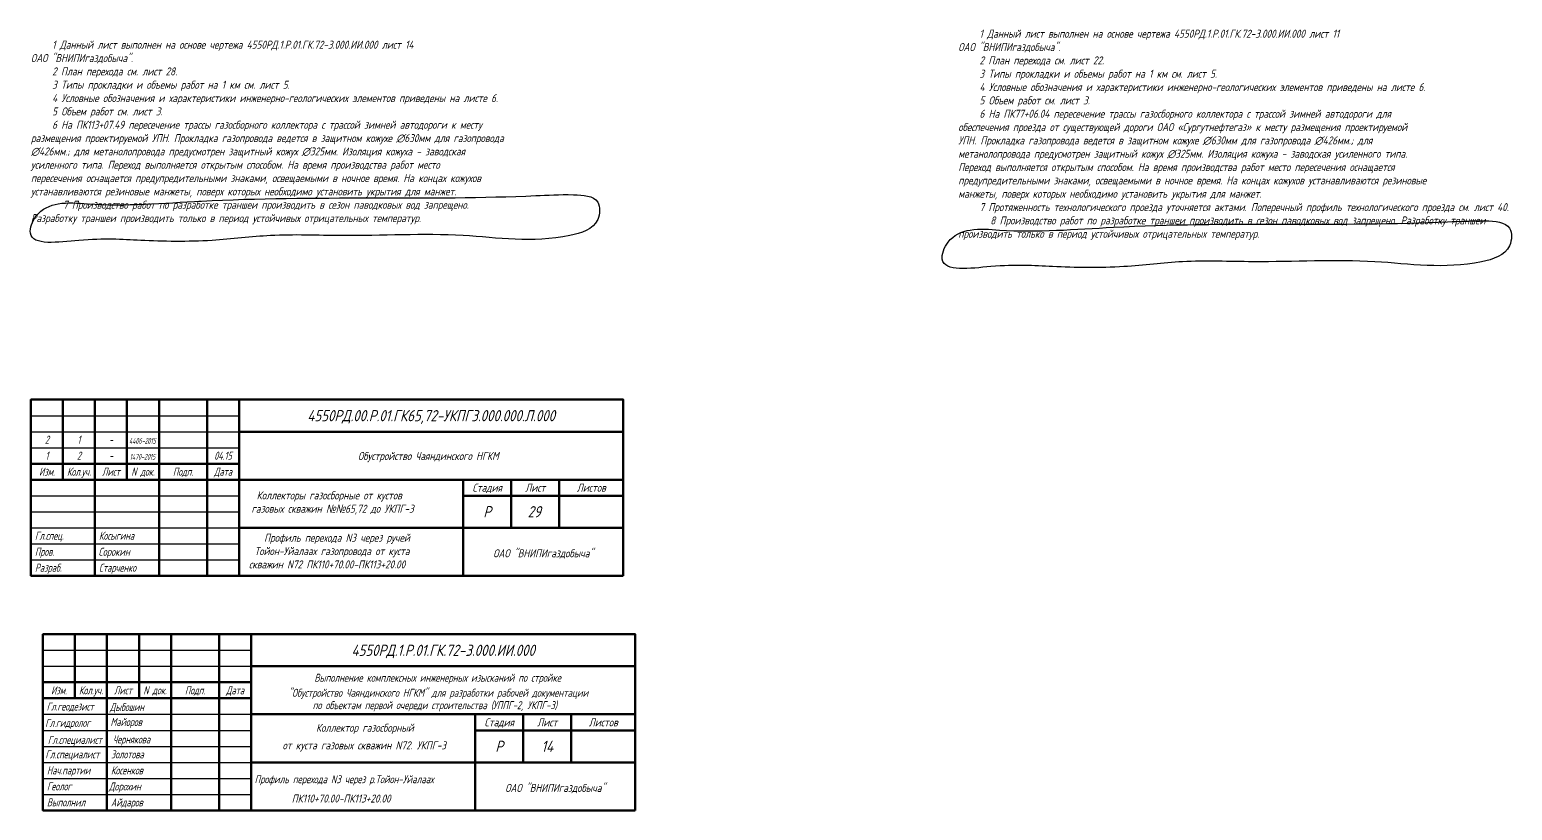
# Model space of a CAD drawing. Extents: x 32 to 1138, y -41 to 702.
# Drawn here: x 675.1 to 1138.1, y -41 to 202.9 of the extents above; entities that cross this region are included whole.
import ezdxf
from ezdxf.enums import TextEntityAlignment as Align

# ---------------------------------------------------------------- set-up
doc = ezdxf.new("R2010")
doc.units = 0
for name, color, linetype in [('изм.1', 232, 'Continuous'), ('ОМГ_текст', 1, 'Continuous'), ('ТХ-Л', 140, 'Continuous')]:
    doc.layers.add(name, color=color, linetype=linetype)
doc.layers.add('ИИ_ОФОРМЛЕНИЕ_025', color=7, linetype='Continuous', lineweight=25)
doc.styles.add('VNIPISIMPLEXCUR', font='simplex.shx', dxfattribs={"width": 0.8, "oblique": 15})

# ---------------------------------------------------------------- blocks, each defined once
blk = doc.blocks.new('ИИ01001')
at = {"color": 0, "linetype": 'Continuous', "lineweight": 50, "flags": 128}
blk.add_lwpolyline([(0, 0), (-185, 0), (-185, 55), (0, 55)], close=True, dxfattribs=at)
for points in [[(-175, 35), (-175, 55)], [(-165, 0), (-165, 55)], [(-155, 35), (-155, 55)], [(-145, 0), (-145, 55)], [(-130, 0), (-130, 55)], [(-120, 0), (-120, 55)], [(-120, 45), (0, 45)], [(-185, 40), (-120, 40)], [(-185, 35), (-120, 35)], [(-120, 30), (0, 30)], [(-50, 0), (-50, 30)], [(-35, 15), (-35, 30)], [(-20, 15), (-20, 30)], [(-50, 25), (0, 25)], [(-120, 15), (0, 15)]]:
    blk.add_lwpolyline(points, dxfattribs=at)
at = {"color": 0, "linetype": 'Continuous', "lineweight": 25, "flags": 128}
for points in [[(-185, 50), (-120, 50)], [(-185, 45), (-120, 45)], [(-185, 30), (-120, 30)], [(-185, 25), (-120, 25)], [(-185, 20), (-120, 20)], [(-185, 15), (-120, 15)], [(-185, 10), (-120, 10)], [(-185, 5), (-120, 5)]]:
    blk.add_lwpolyline(points, dxfattribs=at)
at = {"color": 0, "lineweight": 25, "style": 'VNIPISIMPLEXCUR', "oblique": 15}
for s, width, p in [('Изм.', 0.7, (-180, 36.25)), ('Кол.уч.', 0.7, (-170, 36.25)), ('Лист', 0.7, (-160, 36.25)), ('N док.', 0.7, (-150, 36.25)), ('Подп.', 0.7, (-137.5, 36.25)), ('Дата', 0.7, (-125, 36.25)), ('Стадия', 0.8, (-42.5, 26.25)), ('Лист', 0.8, (-27.5, 26.25)), ('Листов', 0.8, (-10, 26.25)), ('ОАО "ВНИПИгаздобыча"', 0.8, (-25, 5.75))]:
    blk.add_text(s, height=2.5, dxfattribs=dict(at, width=width)).set_placement(p, align=Align.CENTER)
at = {"color": 0, "lineweight": 25, "style": 'VNIPISIMPLEXCUR', "oblique": 15, "flags": 8}
for tag, width, p in [('А14_3', 0.7, (-180, 51.25)), ('А16_3', 0.7, (-160, 51.25)), ('А18_3', 0.7, (-137.5, 51.25)), ('А19_3', 0.5, (-125, 51.25)), ('А14_2', 0.7, (-180, 46.25)), ('А16_2', 0.7, (-160, 46.25)), ('А18_2', 0.7, (-137.5, 46.25)), ('А19_2', 0.5, (-125, 46.25)), ('А14_1', 0.7, (-180, 41.25)), ('А16_1', 0.7, (-160, 41.25)), ('А18_1', 0.7, (-137.5, 41.25)), ('А19_1', 0.5, (-125, 41.25)), ('А2_1', 0.8, (-60, 41.25)), ('А2_2', 0.8, (-60, 36.25)), ('А2_3', 0.8, (-60, 31.25)), ('А3_1', 0.8, (-85, 26.25)), ('А3_2', 0.8, (-85, 21.25)), ('А3_3', 0.8, (-85, 16.25)), ('А4_1', 0.8, (-85, 11.25)), ('А4_2', 0.8, (-85, 6.25)), ('А4_3', 0.8, (-85, 1.25))]:
    blk.add_attdef(tag, text='', height=2.5, dxfattribs=dict(at, width=width)).set_placement(p, align=Align.CENTER)
at = {"color": 0, "lineweight": 35, "style": 'VNIPISIMPLEXCUR', "oblique": 15, "width": 0.8, "flags": 8}
for tag, p in [('А1', (-60, 48.25)), ('А6', (-42.5, 18.25)), ('А7', (-27.5, 18.25)), ('А8', (-10, 18.25))]:
    blk.add_attdef(tag, text='', height=3.5, dxfattribs=at).set_placement(p, align=Align.CENTER)
at = {"color": 0, "lineweight": 25, "style": 'VNIPISIMPLEXCUR', "oblique": 15, "width": 0.7, "flags": 8}
for tag, p in [('А10_7', (-183.75, 31.25)), ('А11_7', (-163.75, 31.25)), ('А10_6', (-183.75, 26.25)), ('А11_6', (-163.75, 26.25)), ('А10_5', (-183.75, 21.25)), ('А11_5', (-163.75, 21.25)), ('А10_4', (-183.75, 16.25)), ('А11_4', (-163.75, 16.25)), ('А10_3', (-183.75, 11.25)), ('А11_3', (-163.75, 11.25)), ('А10_2', (-183.75, 6.25)), ('А11_2', (-163.75, 6.25)), ('А10_1', (-183.75, 1.25)), ('А11_1', (-163.75, 1.25))]:
    blk.add_attdef(tag, p, '', height=2.5, dxfattribs=at)

msp = doc.modelspace()

# ---------------------------------------------------------------- linework, layer by layer
at = {"layer": 'ИИ_ОФОРМЛЕНИЕ_025', "linetype": 'Continuous', "lineweight": 50, "flags": 128}
msp.add_lwpolyline([(860.485, 32.348), (675.485, 32.348), (675.485, 87.348), (860.485, 87.348)], close=True, dxfattribs=at)
for points in [[(685.485, 62.348), (685.485, 87.348)], [(695.485, 32.348), (695.485, 87.348)], [(705.485, 62.348), (705.485, 87.348)], [(715.485, 32.348), (715.485, 87.348)], [(730.485, 32.348), (730.485, 87.348)], [(740.485, 32.348), (740.485, 87.348)], [(740.485, 77.348), (860.485, 77.348)], [(675.485, 67.348), (740.485, 67.348)], [(675.485, 62.348), (740.485, 62.348)], [(740.485, 62.348), (860.485, 62.348)], [(810.485, 32.348), (810.485, 62.348)], [(825.485, 47.348), (825.485, 62.348)], [(840.485, 47.348), (840.485, 62.348)], [(810.485, 57.348), (860.485, 57.348)], [(740.485, 47.348), (860.485, 47.348)]]:
    msp.add_lwpolyline(points, dxfattribs=at)
at = {"layer": 'ИИ_ОФОРМЛЕНИЕ_025', "linetype": 'Continuous', "lineweight": 25, "flags": 128}
for points in [[(675.485, 82.348), (740.485, 82.348)], [(675.485, 77.348), (740.485, 77.348)], [(675.485, 72.348), (740.485, 72.348)], [(675.485, 62.348), (740.485, 62.348)], [(675.485, 57.348), (740.485, 57.348)], [(675.485, 52.348), (740.485, 52.348)], [(675.485, 47.348), (740.485, 47.348)], [(675.485, 42.348), (740.485, 42.348)], [(675.485, 37.348), (740.485, 37.348)]]:
    msp.add_lwpolyline(points, dxfattribs=at)
at = {"layer": 'ТХ-Л', "ltscale": 100}
for points in [[(693.19, 148.531), (690.127, 148.735), (684.42, 149.336), (677.002, 146.222), (672.918, 134.834), (694.337, 138.123), (709.878, 136.903), (730.964, 136.504), (751.49, 139.274), (777.694, 138.079), (809.267, 140.035), (835.06, 135.641), (853.067, 141.071), (853.502, 150.991), (842.949, 151.613), (804.501, 149.407), (751.303, 151.797), (705.085, 147.742), (693.19, 148.531)], [(977.98, 140.353), (974.917, 140.556), (969.21, 141.158), (961.793, 138.043), (957.708, 126.655), (979.127, 129.945), (994.668, 128.724), (1015.754, 128.326), (1036.28, 131.095), (1062.484, 129.9), (1094.058, 131.857), (1119.85, 127.463), (1137.857, 132.893), (1138.292, 142.812), (1127.74, 143.434), (1089.291, 141.228), (1036.094, 143.619), (989.875, 139.564), (977.98, 140.353)]]:
    msp.add_open_spline(points, degree=3, knots=[0, 0, 0, 0, 9.164528, 17.0280435, 22.7025941, 38.0199149, 57.3335913, 79.6011254, 97.9565528, 119.9968683, 158.0490414, 191.3855405, 201.4470574, 206.8719034, 214.7802313, 226.567868, 330.950776, 366.5472475, 366.5472475, 366.5472475, 366.5472475], dxfattribs=at)

# ---------------------------------------------------------------- block references
at = {"layer": 'ИИ_ОФОРМЛЕНИЕ_025'}
ref = msp.add_blockref('ИИ01001', (864.238, -40.959), dxfattribs=at)
ref.add_attrib('А1', '4550РД.1.Р.01.ГК.72-3.000.ИИ.000', dxfattribs={"layer": '0', "color": 0, "linetype": 'Continuous', "lineweight": 35, "height": 3.5, "style": 'VNIPISIMPLEXCUR', "oblique": 15, "width": 0.8, "flags": 8}).set_placement((804.238, 7.291), align=Align.CENTER)
ref.add_attrib('А2_1', 'Выполнение комплексных инженерных изысканий по стройке', dxfattribs={"layer": '0', "color": 0, "linetype": 'Continuous', "lineweight": 25, "height": 2.5, "style": 'VNIPISIMPLEXCUR', "oblique": 15, "width": 0.75, "flags": 8}).set_placement((802.493, -0.777), align=Align.CENTER)
ref.add_attrib('А2_2', ' "Обустройство Чаяндинского НГКМ" для разработки рабочей документации  ', dxfattribs={"layer": '0', "color": 0, "linetype": 'Continuous', "lineweight": 25, "height": 2.5, "style": 'VNIPISIMPLEXCUR', "oblique": 15, "width": 0.75, "flags": 8}).set_placement((803.343, -5.48), align=Align.CENTER)
ref.add_attrib('А2_3', 'по объектам первой очереди строительства (УППГ-2, УКПГ-3)', dxfattribs={"layer": '0', "color": 0, "linetype": 'Continuous', "lineweight": 25, "height": 2.5, "style": 'VNIPISIMPLEXCUR', "oblique": 15, "width": 0.75, "flags": 8}).set_placement((801.638, -9.346), align=Align.CENTER)
ref.add_attrib('А3_1', 'Коллектор газосборный', dxfattribs={"layer": '0', "color": 0, "linetype": 'Continuous', "lineweight": 25, "height": 2.5, "style": 'VNIPISIMPLEXCUR', "oblique": 15, "width": 0.8, "flags": 8}).set_placement((779.782, -16.411), align=Align.CENTER)
ref.add_attrib('А3_2', 'от куста газовых скважин N72. УКПГ-3', dxfattribs={"layer": '0', "color": 0, "linetype": 'Continuous', "lineweight": 25, "height": 2.5, "style": 'VNIPISIMPLEXCUR', "oblique": 15, "width": 0.8, "flags": 8}).set_placement((779.589, -21.897), align=Align.CENTER)
ref.add_attrib('А4_2', 'Профиль перехода N3 через р.Тойон-Уйалаах', (745.33, -32.487), dxfattribs={"layer": '0', "color": 0, "linetype": 'Continuous', "lineweight": 25, "height": 2.5, "style": 'VNIPISIMPLEXCUR', "oblique": 15, "width": 0.75, "flags": 8})
ref.add_attrib('А4_3', 'ПК110+70.00-ПК113+20.00', (756.927, -38.517), dxfattribs={"layer": '0', "color": 0, "linetype": 'Continuous', "lineweight": 25, "height": 2.5, "style": 'VNIPISIMPLEXCUR', "oblique": 15, "width": 0.8, "flags": 8})
ref.add_attrib('А6', 'Р', dxfattribs={"layer": '0', "color": 0, "linetype": 'Continuous', "lineweight": 35, "height": 3.5, "style": 'VNIPISIMPLEXCUR', "oblique": 15, "width": 0.8, "flags": 8}).set_placement((821.738, -22.709), align=Align.CENTER)
ref.add_attrib('А7', '14', dxfattribs={"layer": '0', "color": 0, "linetype": 'Continuous', "lineweight": 35, "height": 3.5, "style": 'VNIPISIMPLEXCUR', "oblique": 15, "width": 0.8, "flags": 8}).set_placement((836.738, -22.709), align=Align.CENTER)
ref.add_attrib('А10_1', 'Выполнил', (680.488, -39.709), dxfattribs={"layer": '0', "color": 0, "linetype": 'Continuous', "lineweight": 25, "height": 2.5, "style": 'VNIPISIMPLEXCUR', "oblique": 15, "width": 0.7, "flags": 8})
ref.add_attrib('А11_1', 'Айдаров', (700.488, -39.709), dxfattribs={"layer": '0', "color": 0, "linetype": 'Continuous', "lineweight": 25, "height": 2.5, "style": 'VNIPISIMPLEXCUR', "oblique": 15, "width": 0.7, "flags": 8})
ref.add_attrib('А10_2', 'Геолог', (680.488, -34.709), dxfattribs={"layer": '0', "color": 0, "linetype": 'Continuous', "lineweight": 25, "height": 2.5, "style": 'VNIPISIMPLEXCUR', "oblique": 15, "width": 0.7, "flags": 8})
ref.add_attrib('А11_2', 'Дорохин', (699.831, -34.734), dxfattribs={"layer": '0', "color": 0, "linetype": 'Continuous', "lineweight": 25, "height": 2.5, "style": 'VNIPISIMPLEXCUR', "oblique": 15, "width": 0.75, "flags": 8})
ref.add_attrib('А10_3', 'Нач.партии', (680.488, -29.709), dxfattribs={"layer": '0', "color": 0, "linetype": 'Continuous', "lineweight": 25, "height": 2.5, "style": 'VNIPISIMPLEXCUR', "oblique": 15, "width": 0.7, "flags": 8})
ref.add_attrib('А11_3', 'Косенков', (700.488, -29.709), dxfattribs={"layer": '0', "color": 0, "linetype": 'Continuous', "lineweight": 25, "height": 2.5, "style": 'VNIPISIMPLEXCUR', "oblique": 15, "width": 0.7, "flags": 8})
ref.add_attrib('А10_4', 'Гл.специалист', (679.99, -24.709), dxfattribs={"layer": '0', "color": 0, "linetype": 'Continuous', "lineweight": 25, "height": 2.5, "style": 'VNIPISIMPLEXCUR', "oblique": 15, "width": 0.65, "flags": 8})
ref.add_attrib('А11_4', 'Золотова ', (700.488, -24.709), dxfattribs={"layer": '0', "color": 0, "linetype": 'Continuous', "lineweight": 25, "height": 2.5, "style": 'VNIPISIMPLEXCUR', "oblique": 15, "width": 0.7, "flags": 8})
ref.add_attrib('А10_5', 'Гл.специалист', dxfattribs={"layer": '0', "color": 0, "linetype": 'Continuous', "lineweight": 25, "height": 2.5, "style": 'VNIPISIMPLEXCUR', "oblique": 15, "width": 0.65, "flags": 8}).set_placement((689.208, -20.188), align=Align.CENTER)
ref.add_attrib('А11_5', 'Чернякова', dxfattribs={"layer": '0', "color": 0, "linetype": 'Continuous', "lineweight": 25, "height": 2.5, "style": 'VNIPISIMPLEXCUR', "oblique": 15, "width": 0.7, "flags": 8}).set_placement((706.907, -20.043), align=Align.CENTER)
ref.add_attrib('А10_6', 'Гл.гидролог', (679.932, -14.887), dxfattribs={"layer": '0', "color": 0, "linetype": 'Continuous', "lineweight": 25, "height": 2.5, "style": 'VNIPISIMPLEXCUR', "oblique": 15, "width": 0.7, "flags": 8})
ref.add_attrib('А11_6', 'Майоров', (700.329, -14.597), dxfattribs={"layer": '0', "color": 0, "linetype": 'Continuous', "lineweight": 25, "height": 2.5, "style": 'VNIPISIMPLEXCUR', "oblique": 15, "width": 0.7, "flags": 8})
ref.add_attrib('А10_7', 'Гл.геодезист', (680.385, -9.769), dxfattribs={"layer": '0', "color": 0, "linetype": 'Continuous', "lineweight": 25, "height": 2.5, "style": 'VNIPISIMPLEXCUR', "oblique": 15, "width": 0.7, "flags": 8})
ref.add_attrib('А11_7', 'Дыбошин', (700.159, -9.924), dxfattribs={"layer": '0', "color": 0, "linetype": 'Continuous', "lineweight": 25, "height": 2.5, "style": 'VNIPISIMPLEXCUR', "oblique": 15, "width": 0.7, "flags": 8})

# ---------------------------------------------------------------- texts
at = {"color": 4, "ltscale": 100, "insert": (740.485, 58.698), "char_height": 2.5, "attachment_point": 1, "style": 'VNIPISIMPLEXCUR'}
msp.add_mtext_dynamic_manual_height_columns('\\pi5.4906;Коллекторы газосборные от кустов \\P\\pi3.8713;газовых скважин {\\fArial|b0|i0|c204|p34;№№}65,72 до УКПГ-3', width=69.07635, gutter_width=25, heights=[13.503], dxfattribs=at)
at = {"layer": 'изм.1', "lineweight": 25, "style": 'VNIPISIMPLEXCUR', "oblique": 15}
for s, height, width, p in [('2', 2.5, 0.7, (680.485, 73.598)), ('1', 2.5, 0.7, (690.485, 73.598)), ('-', 2.5, 0.7, (700.485, 73.598)), ('4406-2015', 1.8, 0.6, (710.309, 73.598)), ('1', 2.5, 0.7, (680.485, 68.598)), ('2', 2.5, 0.7, (690.485, 68.598)), ('-', 2.5, 0.7, (700.485, 68.598)), ('1470-2015', 1.8, 0.6, (710.309, 68.598)), ('04.15', 2.5, 0.7, (735.485, 68.598))]:
    msp.add_text(s, height=height, dxfattribs=dict(at, width=width)).set_placement(p, align=Align.CENTER)
at = {"layer": 'ИИ_ОФОРМЛЕНИЕ_025', "linetype": 'Continuous', "ltscale": 100, "style": 'VNIPISIMPLEXCUR', "oblique": 15, "width": 0.8}
for s, height, p in [('4550РД.00.Р.01.ГК65,72-УКПГ3.000.000.Л.000', 3.5, (800.485, 80.598)), ('Обустройство Чаяндинского НГКМ', 2.5, (799.589, 68.493)), ('Р', 3.5, (817.985, 50.598))]:
    msp.add_text(s, height=height, dxfattribs=at).set_placement(p, align=Align.CENTER)
at = {"layer": 'ИИ_ОФОРМЛЕНИЕ_025', "lineweight": 25, "style": 'VNIPISIMPLEXCUR', "oblique": 15}
for s, width, p in [('Изм.', 0.7, (680.485, 63.598)), ('Кол.уч.', 0.7, (690.485, 63.598)), ('Лист', 0.7, (700.485, 63.598)), ('N док.', 0.7, (710.485, 63.598)), ('Подп.', 0.7, (722.985, 63.598)), ('Дата', 0.7, (735.485, 63.598)), ('Стадия', 0.8, (817.985, 58.598)), ('Лист', 0.8, (832.985, 58.598)), ('Листов', 0.8, (850.485, 58.598)), ('ОАО "ВНИПИгаздобыча"', 0.8, (835.485, 38.098))]:
    msp.add_text(s, height=2.5, dxfattribs=dict(at, width=width)).set_placement(p, align=Align.CENTER)
at = {"layer": 'ИИ_ОФОРМЛЕНИЕ_025', "color": 1, "linetype": 'Continuous', "ltscale": 100, "style": 'VNIPISIMPLEXCUR', "oblique": 15, "width": 0.8}
msp.add_text('29', height=3.5, dxfattribs=at).set_placement((832.691, 50.598), align=Align.CENTER)
at = {"layer": 'ИИ_ОФОРМЛЕНИЕ_025', "linetype": 'Continuous', "ltscale": 100, "style": 'VNIPISIMPLEXCUR', "oblique": 15}
for s, width, p in [('Гл.спец.', 0.7, (676.735, 43.598)), ('Косыгина', 0.7, (696.735, 43.598)), ('Пров.', 0.7, (676.735, 38.598)), ('Сорокин', 0.75, (696.592, 38.572)), ('Разраб.', 0.7, (676.735, 33.598)), ('Старченко', 0.7, (696.735, 33.598))]:
    msp.add_text(s, height=2.5, dxfattribs=dict(at, width=width)).set_placement(p)
at = {"layer": 'ОМГ_текст', "color": 230, "linetype": 'Continuous', "lineweight": 25, "ltscale": 2, "char_height": 2.5, "width": 185, "attachment_point": 1, "style": 'VNIPISIMPLEXCUR'}
for s, insert in [('{\\C7;     1 Данный лист выполнен на основе чертежа 4550РД.1.Р.01.ГК.72-3.000.ИИ.000 лист 14 \\PОАО "ВНИПИгаздобыча".\\P     2 План перехода см. лист 28.\\P     3 Типы прокладки и объемы работ на 1 км см. лист 5.\\P     4 Условные обозначения и характеристики инженерно-геологических элементов приведены на листе 6. \\P    \\C1; \\H0.99996x;\\C7;5 Объем работ см. лист 3.\\P\\C0;     6\\H0.99998x; На ПК113+07.49 пересечение трассы газосборного коллектора с трассой зимней автодороги к месту \\Pразмещения проектируемой УПН. Прокладка газопровода ведется в защитном кожухе ∅630мм для газопровода \\P∅426мм.; для метанолопровода предусмотрен защитный кожух ∅325мм. Изоляция кожуха - заводская \\Pусиленного типа. Переход выполняется открытым способом. На время производства работ место \\Pпересечения оснащается предупредительными знаками, освещаемыми в ночное время. На концах кожухов \\Pустанавливаются резиновые манжеты, поверх которых необходимо установить укрытия для манжет.\\P^I\\H1.0001x;7 Производство работ по разработке траншеи производить в сезон паводковых вод запрещено. \\PРазработку траншеи производить только в период устойчивых отрицательных температур. \\P}', (675.485, 199.488)), ('{\\C7;     1 Данный лист выполнен на основе чертежа 4550РД.1.Р.01.ГК.72-3.000.ИИ.000 лист 11 \\PОАО "ВНИПИгаздобыча".\\P     2 План перехода см. лист 22.\\P     3 Типы прокладки и объемы работ на 1 км см. лист 5.\\P     4 Условные обозначения и характеристики инженерно-геологических элементов приведены на листе 6. \\P    \\C1; \\H0.99996x;\\C7;5 Объем работ см. лист 3.\\P\\C0;     6\\H0.99998x; На ПК77+06.04 пересечение трассы газосборного коллектора с трассой зимней автодороги для \\Pобеспечения проезда от существующей дороги ОАО «Сургутнефтегаз» к месту размещения проектируемой \\PУПН. Прокладка газопровода ведется в защитном кожухе ∅630мм для газопровода ∅426мм.; для \\Pметанолопровода предусмотрен защитный кожух ∅325мм. Изоляция кожуха - заводская усиленного типа. \\PПереход выполняется открытым способом. На время производства работ место пересечения оснащается \\Pпредупредительными знаками, освещаемыми в ночное время. На концах кожухов устанавливаются резиновые \\Pманжеты, поверх которых необходимо установить укрытия для манжет.\\P\\H1.0001x;     7 Протяженность технологического проезда уточняется актами.\\Fromans|c204; \\Fsimplex|c204;Поперечный профиль технологического проезда \\H0.99996x;см. лист 40.\\P^I8 Производство работ по разработке траншеи производить в сезон паводковых вод запрещено. Разработку траншеи производить только в период устойчивых отрицательных температур. }', (965.106, 202.932))]:
    msp.add_mtext(s, dxfattribs=dict(at, insert=insert))
at = {"layer": 'ТХ-Л', "insert": (741.636, 45.459), "char_height": 2.5, "attachment_point": 1, "style": 'VNIPISIMPLEXCUR'}
msp.add_mtext_dynamic_manual_height_columns('\\pi6.6683;Профиль перехода N3 через ручей \\P\\pi3.6845;Тойон-Уйалаах газопровода от куста \\P\\pi1.9226;скважин N72 ПК110+70.00-ПК113+20.00', width=67.72035, gutter_width=12.5, heights=[0], dxfattribs=at)

doc.saveas('drawing.dxf')
